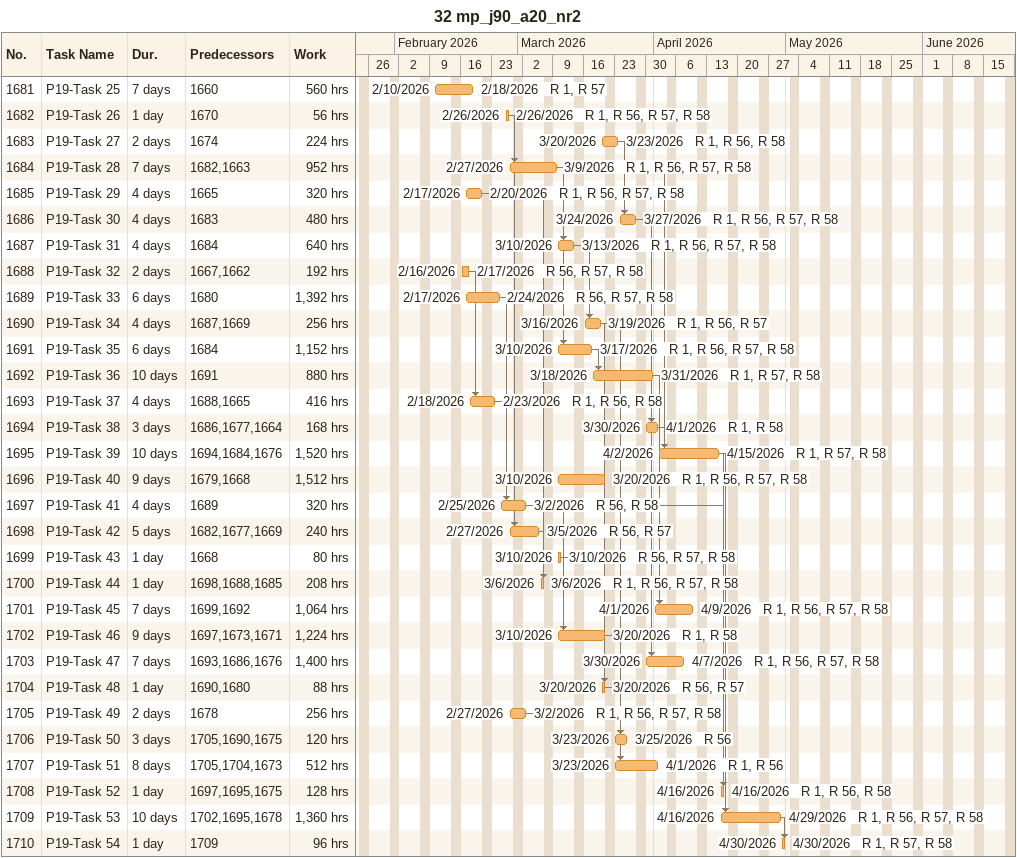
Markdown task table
32 mp_j90_a20_nr2

| ID | Task | Duration | Start | Finish | Predecessors | Resources | Work (h) |
|---|---|---|---|---|---|---|---|
| 1681 | P19-Task 25 | 7d | 2026-02-10 | 2026-02-18 | 1660 | R 1, R 57 | 560 |
| 1682 | P19-Task 26 | 1d | 2026-02-26 | 2026-02-26 | 1670 | R 1, R 56, R 57, R 58 | 56 |
| 1683 | P19-Task 27 | 2d | 2026-03-20 | 2026-03-23 | 1674 | R 1, R 56, R 58 | 224 |
| 1684 | P19-Task 28 | 7d | 2026-02-27 | 2026-03-09 | 1682, 1663 | R 1, R 56, R 57, R 58 | 952 |
| 1685 | P19-Task 29 | 4d | 2026-02-17 | 2026-02-20 | 1665 | R 1, R 56, R 57, R 58 | 320 |
| 1686 | P19-Task 30 | 4d | 2026-03-24 | 2026-03-27 | 1683 | R 1, R 56, R 57, R 58 | 480 |
| 1687 | P19-Task 31 | 4d | 2026-03-10 | 2026-03-13 | 1684 | R 1, R 56, R 57, R 58 | 640 |
| 1688 | P19-Task 32 | 2d | 2026-02-16 | 2026-02-17 | 1667, 1662 | R 56, R 57, R 58 | 192 |
| 1689 | P19-Task 33 | 6d | 2026-02-17 | 2026-02-24 | 1680 | R 56, R 57, R 58 | 1392 |
| 1690 | P19-Task 34 | 4d | 2026-03-16 | 2026-03-19 | 1687, 1669 | R 1, R 56, R 57 | 256 |
| 1691 | P19-Task 35 | 6d | 2026-03-10 | 2026-03-17 | 1684 | R 1, R 56, R 57, R 58 | 1152 |
| 1692 | P19-Task 36 | 10d | 2026-03-18 | 2026-03-31 | 1691 | R 1, R 57, R 58 | 880 |
| 1693 | P19-Task 37 | 4d | 2026-02-18 | 2026-02-23 | 1688, 1665 | R 1, R 56, R 58 | 416 |
| 1694 | P19-Task 38 | 3d | 2026-03-30 | 2026-04-01 | 1686, 1677, 1664 | R 1, R 58 | 168 |
| 1695 | P19-Task 39 | 10d | 2026-04-02 | 2026-04-15 | 1694, 1684, 1676 | R 1, R 57, R 58 | 1520 |
| 1696 | P19-Task 40 | 9d | 2026-03-10 | 2026-03-20 | 1679, 1668 | R 1, R 56, R 57, R 58 | 1512 |
| 1697 | P19-Task 41 | 4d | 2026-02-25 | 2026-03-02 | 1689 | R 56, R 58 | 320 |
| 1698 | P19-Task 42 | 5d | 2026-02-27 | 2026-03-05 | 1682, 1677, 1669 | R 56, R 57 | 240 |
| 1699 | P19-Task 43 | 1d | 2026-03-10 | 2026-03-10 | 1668 | R 56, R 57, R 58 | 80 |
| 1700 | P19-Task 44 | 1d | 2026-03-06 | 2026-03-06 | 1698, 1688, 1685 | R 1, R 56, R 57, R 58 | 208 |
| 1701 | P19-Task 45 | 7d | 2026-04-01 | 2026-04-09 | 1699, 1692 | R 1, R 56, R 57, R 58 | 1064 |
| 1702 | P19-Task 46 | 9d | 2026-03-10 | 2026-03-20 | 1697, 1673, 1671 | R 1, R 58 | 1224 |
| 1703 | P19-Task 47 | 7d | 2026-03-30 | 2026-04-07 | 1693, 1686, 1676 | R 1, R 56, R 57, R 58 | 1400 |
| 1704 | P19-Task 48 | 1d | 2026-03-20 | 2026-03-20 | 1690, 1680 | R 56, R 57 | 88 |
| 1705 | P19-Task 49 | 2d | 2026-02-27 | 2026-03-02 | 1678 | R 1, R 56, R 57, R 58 | 256 |
| 1706 | P19-Task 50 | 3d | 2026-03-23 | 2026-03-25 | 1705, 1690, 1675 | R 56 | 120 |
| 1707 | P19-Task 51 | 8d | 2026-03-23 | 2026-04-01 | 1705, 1704, 1673 | R 1, R 56 | 512 |
| 1708 | P19-Task 52 | 1d | 2026-04-16 | 2026-04-16 | 1697, 1695, 1675 | R 1, R 56, R 58 | 128 |
| 1709 | P19-Task 53 | 10d | 2026-04-16 | 2026-04-29 | 1702, 1695, 1678 | R 1, R 56, R 57, R 58 | 1360 |
| 1710 | P19-Task 54 | 1d | 2026-04-30 | 2026-04-30 | 1709 | R 1, R 57, R 58 | 96 |
